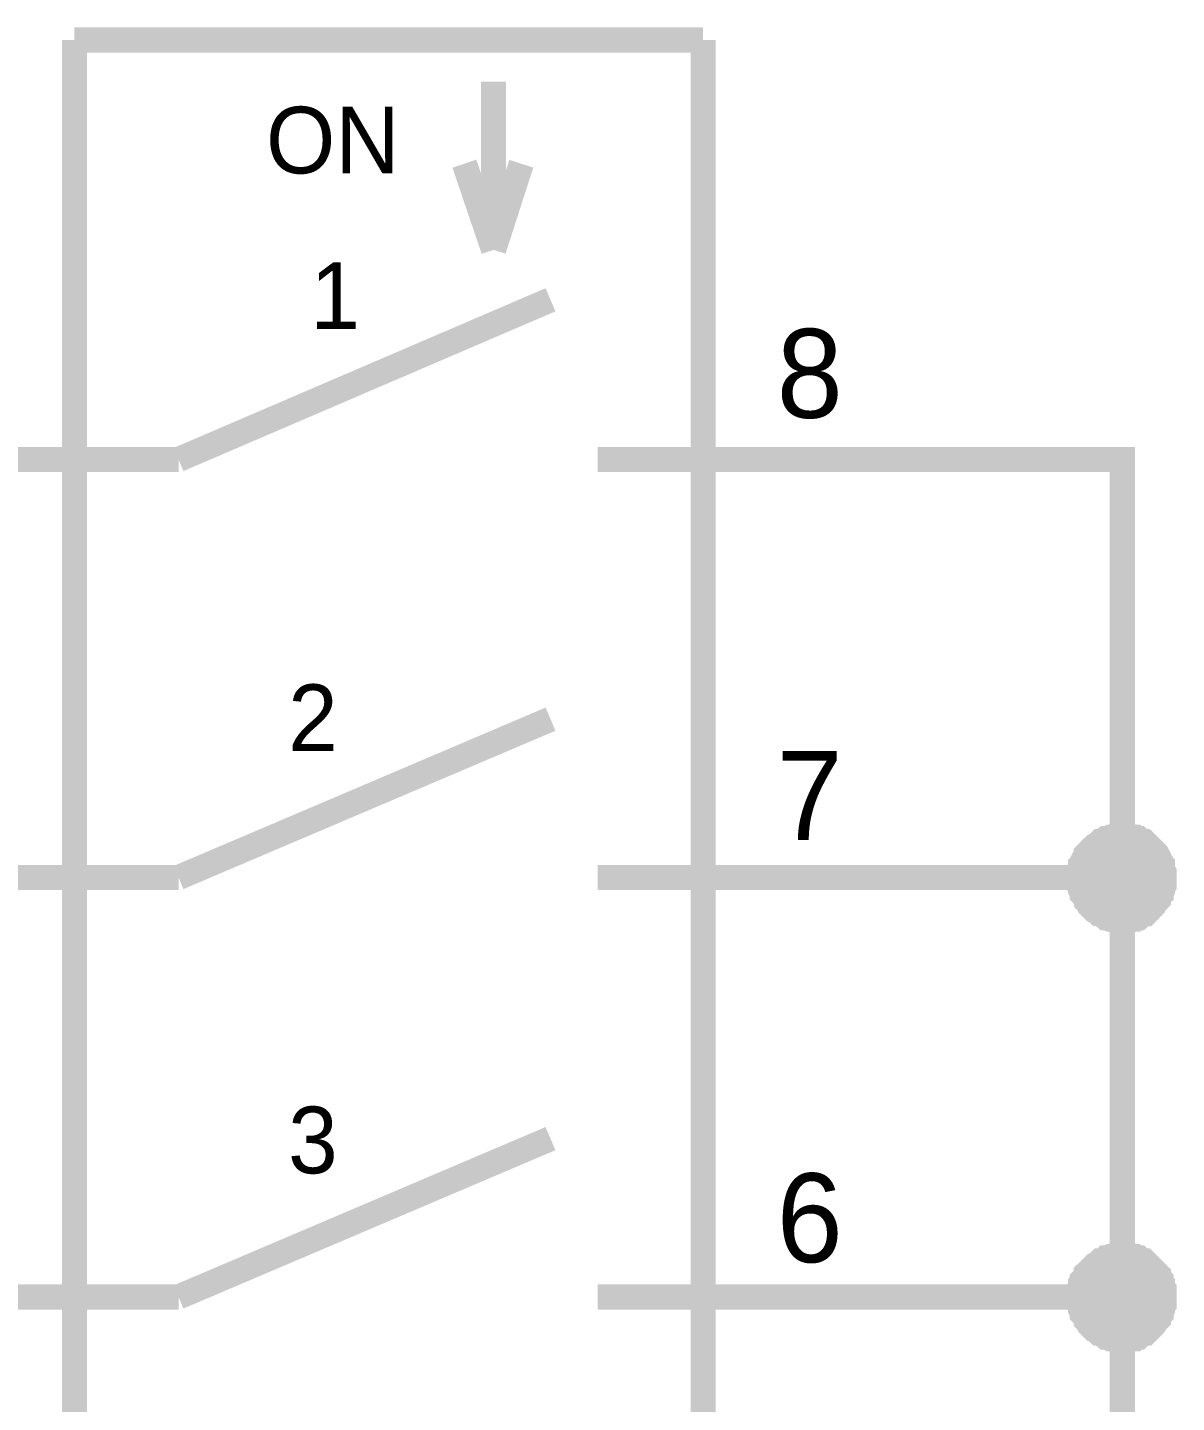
# Model space of a CAD drawing. Header units: millimetres. Extents: x 0 to 420, y 0 to 297.
# Drawn here: x 274.42 to 288.12, y 98.74 to 115.13 of the extents above; entities that cross this region are included whole.
import ezdxf

# ---------------------------------------------------------------- set-up
doc = ezdxf.new("R2010")
doc.units = ezdxf.units.MM
doc.layers.add('Sheet', color=255, linetype='Continuous')

msp = doc.modelspace()

# ---------------------------------------------------------------- linework, layer by layer
at = {"layer": 'Sheet'}
for points, const_width in [([(282.477, 114.985), (274.98, 114.985)], 0.3), ([(274.98, 114.985), (274.98, 92.498)], 0.3), ([(282.477, 92.498), (282.477, 114.985)], 0.3), ([(279.978, 114.488), (279.978, 112.484)], 0.3), ([(279.978, 112.484), (279.63, 113.511)], 0.3), ([(280.309, 113.511), (279.978, 112.484)], 0.3), ([(276.221, 109.984), (280.657, 111.888)], 0.3), ([(274.98, 109.984), (272.48, 109.984)], 0.3), ([(274.98, 109.984), (276.221, 109.984)], 0.3), ([(282.477, 109.984), (281.219, 109.984)], 0.3), ([(282.477, 109.984), (284.976, 109.984)], 0.3), ([(284.976, 109.984), (287.476, 109.984), (287.476, 105), (287.476, 99.999), (287.476, 94.998), (284.976, 94.998)], 0.3), ([(276.221, 105), (280.657, 106.888)], 0.3), ([(286.962, 105), (286.962, 105.016), (286.962, 105.05), (286.962, 105.066), (286.979, 105.099), (286.979, 105.116), (286.979, 105.149), (286.996, 105.165), (286.996, 105.182), (287.012, 105.215), (287.029, 105.232), (287.045, 105.248), (287.045, 105.281), (287.062, 105.298), (287.078, 105.314), (287.095, 105.331), (287.111, 105.348), (287.128, 105.364), (287.145, 105.381), (287.178, 105.397), (287.194, 105.414), (287.211, 105.43), (287.227, 105.43), (287.26, 105.447), (287.277, 105.463), (287.294, 105.463), (287.327, 105.48), (287.343, 105.48), (287.376, 105.48), (287.393, 105.497), (287.426, 105.497), (287.442, 105.497), (287.476, 105.497)], 0.3), ([(286.962, 105), (286.962, 105.016), (286.962, 105.05), (286.962, 105.066), (286.979, 105.099), (286.979, 105.116), (286.979, 105.149), (286.996, 105.165), (286.996, 105.182), (287.012, 105.215), (287.029, 105.232), (287.045, 105.248), (287.045, 105.281), (287.062, 105.298), (287.078, 105.314), (287.095, 105.331), (287.111, 105.348), (287.128, 105.364), (287.145, 105.381), (287.178, 105.397), (287.194, 105.414), (287.211, 105.43), (287.227, 105.43), (287.26, 105.447), (287.277, 105.463), (287.294, 105.463), (287.327, 105.48), (287.343, 105.48), (287.376, 105.48), (287.393, 105.497), (287.426, 105.497), (287.442, 105.497), (287.476, 105.497)], 0.3), ([(286.962, 105), (286.962, 105.016), (286.962, 105.05), (286.962, 105.066), (286.979, 105.099), (286.979, 105.116), (286.979, 105.149), (286.996, 105.165), (286.996, 105.182), (287.012, 105.215), (287.029, 105.232), (287.045, 105.248), (287.045, 105.281), (287.062, 105.298), (287.078, 105.314), (287.095, 105.331), (287.111, 105.348), (287.128, 105.364), (287.145, 105.381), (287.178, 105.397), (287.194, 105.414), (287.211, 105.43), (287.227, 105.43), (287.26, 105.447), (287.277, 105.463), (287.294, 105.463), (287.327, 105.48), (287.343, 105.48), (287.376, 105.48), (287.393, 105.497), (287.426, 105.497), (287.442, 105.497), (287.476, 105.497)], 0.3), ([(286.962, 105), (286.962, 105.016), (286.962, 105.05), (286.962, 105.066), (286.979, 105.099), (286.979, 105.116), (286.979, 105.149), (286.996, 105.165), (286.996, 105.182), (287.012, 105.215), (287.029, 105.232), (287.045, 105.248), (287.045, 105.281), (287.062, 105.298), (287.078, 105.314), (287.095, 105.331), (287.111, 105.348), (287.128, 105.364), (287.145, 105.381), (287.178, 105.397), (287.194, 105.414), (287.211, 105.43), (287.227, 105.43), (287.26, 105.447), (287.277, 105.463), (287.294, 105.463), (287.327, 105.48), (287.343, 105.48), (287.376, 105.48), (287.393, 105.497), (287.426, 105.497), (287.442, 105.497), (287.476, 105.497)], 0.3), ([(287.476, 105.497), (287.476, 105.497)], 0.3), ([(287.476, 105.497), (287.509, 105.497), (287.525, 105.497), (287.558, 105.497), (287.575, 105.48), (287.608, 105.48), (287.625, 105.48), (287.641, 105.463), (287.674, 105.463), (287.691, 105.447), (287.707, 105.43), (287.74, 105.43), (287.757, 105.414), (287.773, 105.397), (287.79, 105.381), (287.807, 105.364), (287.823, 105.348), (287.84, 105.331), (287.856, 105.314), (287.873, 105.298), (287.889, 105.281), (287.906, 105.248), (287.906, 105.232), (287.922, 105.215), (287.939, 105.182), (287.939, 105.165), (287.956, 105.149), (287.956, 105.116), (287.956, 105.099), (287.972, 105.066), (287.972, 105.05), (287.972, 105.016), (287.972, 105)], 0.3), ([(287.476, 105.497), (287.476, 105.497)], 0.3), ([(287.476, 105.497), (287.509, 105.497), (287.525, 105.497), (287.558, 105.497), (287.575, 105.48), (287.608, 105.48), (287.625, 105.48), (287.641, 105.463), (287.674, 105.463), (287.691, 105.447), (287.707, 105.43), (287.74, 105.43), (287.757, 105.414), (287.773, 105.397), (287.79, 105.381), (287.807, 105.364), (287.823, 105.348), (287.84, 105.331), (287.856, 105.314), (287.873, 105.298), (287.889, 105.281), (287.906, 105.248), (287.906, 105.232), (287.922, 105.215), (287.939, 105.182), (287.939, 105.165), (287.956, 105.149), (287.956, 105.116), (287.956, 105.099), (287.972, 105.066), (287.972, 105.05), (287.972, 105.016), (287.972, 105)], 0.3), ([(287.476, 105.497), (287.476, 105.497)], 0.3), ([(287.476, 105.497), (287.509, 105.497), (287.525, 105.497), (287.558, 105.497), (287.575, 105.48), (287.608, 105.48), (287.625, 105.48), (287.641, 105.463), (287.674, 105.463), (287.691, 105.447), (287.707, 105.43), (287.74, 105.43), (287.757, 105.414), (287.773, 105.397), (287.79, 105.381), (287.807, 105.364), (287.823, 105.348), (287.84, 105.331), (287.856, 105.314), (287.873, 105.298), (287.889, 105.281), (287.906, 105.248), (287.906, 105.232), (287.922, 105.215), (287.939, 105.182), (287.939, 105.165), (287.956, 105.149), (287.956, 105.116), (287.956, 105.099), (287.972, 105.066), (287.972, 105.05), (287.972, 105.016), (287.972, 105)], 0.3), ([(287.476, 105.497), (287.476, 105.497)], 0.3), ([(287.476, 105.497), (287.509, 105.497), (287.525, 105.497), (287.558, 105.497), (287.575, 105.48), (287.608, 105.48), (287.625, 105.48), (287.641, 105.463), (287.674, 105.463), (287.691, 105.447), (287.707, 105.43), (287.74, 105.43), (287.757, 105.414), (287.773, 105.397), (287.79, 105.381), (287.807, 105.364), (287.823, 105.348), (287.84, 105.331), (287.856, 105.314), (287.873, 105.298), (287.889, 105.281), (287.906, 105.248), (287.906, 105.232), (287.922, 105.215), (287.939, 105.182), (287.939, 105.165), (287.956, 105.149), (287.956, 105.116), (287.956, 105.099), (287.972, 105.066), (287.972, 105.05), (287.972, 105.016), (287.972, 105)], 0.3), ([(286.962, 105), (286.962, 105.016), (286.962, 105.05), (286.962, 105.066), (286.979, 105.099), (286.979, 105.116), (286.979, 105.149), (286.996, 105.165), (286.996, 105.182), (287.012, 105.215), (287.029, 105.232), (287.045, 105.248), (287.045, 105.281), (287.062, 105.298), (287.078, 105.314), (287.095, 105.331), (287.111, 105.348), (287.128, 105.364), (287.145, 105.381), (287.178, 105.397), (287.194, 105.414), (287.211, 105.43), (287.227, 105.43), (287.26, 105.447), (287.277, 105.463), (287.294, 105.463), (287.327, 105.48), (287.343, 105.48), (287.376, 105.48), (287.393, 105.497), (287.426, 105.497), (287.442, 105.497), (287.476, 105.497)], 0.0991), ([(286.962, 105), (286.962, 105.016), (286.962, 105.05), (286.962, 105.066), (286.979, 105.099), (286.979, 105.116), (286.979, 105.149), (286.996, 105.165), (286.996, 105.182), (287.012, 105.215), (287.029, 105.232), (287.045, 105.248), (287.045, 105.281), (287.062, 105.298), (287.078, 105.314), (287.095, 105.331), (287.111, 105.348), (287.128, 105.364), (287.145, 105.381), (287.178, 105.397), (287.194, 105.414), (287.211, 105.43), (287.227, 105.43), (287.26, 105.447), (287.277, 105.463), (287.294, 105.463), (287.327, 105.48), (287.343, 105.48), (287.376, 105.48), (287.393, 105.497), (287.426, 105.497), (287.442, 105.497), (287.476, 105.497)], 0.0991), ([(286.962, 105), (286.962, 105.016), (286.962, 105.05), (286.962, 105.066), (286.979, 105.099), (286.979, 105.116), (286.979, 105.149), (286.996, 105.165), (286.996, 105.182), (287.012, 105.215), (287.029, 105.232), (287.045, 105.248), (287.045, 105.281), (287.062, 105.298), (287.078, 105.314), (287.095, 105.331), (287.111, 105.348), (287.128, 105.364), (287.145, 105.381), (287.178, 105.397), (287.194, 105.414), (287.211, 105.43), (287.227, 105.43), (287.26, 105.447), (287.277, 105.463), (287.294, 105.463), (287.327, 105.48), (287.343, 105.48), (287.376, 105.48), (287.393, 105.497), (287.426, 105.497), (287.442, 105.497), (287.476, 105.497)], 0.0991), ([(286.962, 105), (286.962, 105.016), (286.962, 105.05), (286.962, 105.066), (286.979, 105.099), (286.979, 105.116), (286.979, 105.149), (286.996, 105.165), (286.996, 105.182), (287.012, 105.215), (287.029, 105.232), (287.045, 105.248), (287.045, 105.281), (287.062, 105.298), (287.078, 105.314), (287.095, 105.331), (287.111, 105.348), (287.128, 105.364), (287.145, 105.381), (287.178, 105.397), (287.194, 105.414), (287.211, 105.43), (287.227, 105.43), (287.26, 105.447), (287.277, 105.463), (287.294, 105.463), (287.327, 105.48), (287.343, 105.48), (287.376, 105.48), (287.393, 105.497), (287.426, 105.497), (287.442, 105.497), (287.476, 105.497)], 0.0991), ([(287.476, 105.497), (287.476, 105.497)], 0.0991), ([(287.476, 105.497), (287.509, 105.497), (287.525, 105.497), (287.558, 105.497), (287.575, 105.48), (287.608, 105.48), (287.625, 105.48), (287.641, 105.463), (287.674, 105.463), (287.691, 105.447), (287.707, 105.43), (287.74, 105.43), (287.757, 105.414), (287.773, 105.397), (287.79, 105.381), (287.807, 105.364), (287.823, 105.348), (287.84, 105.331), (287.856, 105.314), (287.873, 105.298), (287.889, 105.281), (287.906, 105.248), (287.906, 105.232), (287.922, 105.215), (287.939, 105.182), (287.939, 105.165), (287.956, 105.149), (287.956, 105.116), (287.956, 105.099), (287.972, 105.066), (287.972, 105.05), (287.972, 105.016), (287.972, 105)], 0.0991), ([(287.476, 105.497), (287.476, 105.497)], 0.0991), ([(287.476, 105.497), (287.509, 105.497), (287.525, 105.497), (287.558, 105.497), (287.575, 105.48), (287.608, 105.48), (287.625, 105.48), (287.641, 105.463), (287.674, 105.463), (287.691, 105.447), (287.707, 105.43), (287.74, 105.43), (287.757, 105.414), (287.773, 105.397), (287.79, 105.381), (287.807, 105.364), (287.823, 105.348), (287.84, 105.331), (287.856, 105.314), (287.873, 105.298), (287.889, 105.281), (287.906, 105.248), (287.906, 105.232), (287.922, 105.215), (287.939, 105.182), (287.939, 105.165), (287.956, 105.149), (287.956, 105.116), (287.956, 105.099), (287.972, 105.066), (287.972, 105.05), (287.972, 105.016), (287.972, 105)], 0.0991), ([(287.476, 105.497), (287.476, 105.497)], 0.0991), ([(287.476, 105.497), (287.509, 105.497), (287.525, 105.497), (287.558, 105.497), (287.575, 105.48), (287.608, 105.48), (287.625, 105.48), (287.641, 105.463), (287.674, 105.463), (287.691, 105.447), (287.707, 105.43), (287.74, 105.43), (287.757, 105.414), (287.773, 105.397), (287.79, 105.381), (287.807, 105.364), (287.823, 105.348), (287.84, 105.331), (287.856, 105.314), (287.873, 105.298), (287.889, 105.281), (287.906, 105.248), (287.906, 105.232), (287.922, 105.215), (287.939, 105.182), (287.939, 105.165), (287.956, 105.149), (287.956, 105.116), (287.956, 105.099), (287.972, 105.066), (287.972, 105.05), (287.972, 105.016), (287.972, 105)], 0.0991), ([(287.476, 105.497), (287.476, 105.497)], 0.0991), ([(287.476, 105.497), (287.509, 105.497), (287.525, 105.497), (287.558, 105.497), (287.575, 105.48), (287.608, 105.48), (287.625, 105.48), (287.641, 105.463), (287.674, 105.463), (287.691, 105.447), (287.707, 105.43), (287.74, 105.43), (287.757, 105.414), (287.773, 105.397), (287.79, 105.381), (287.807, 105.364), (287.823, 105.348), (287.84, 105.331), (287.856, 105.314), (287.873, 105.298), (287.889, 105.281), (287.906, 105.248), (287.906, 105.232), (287.922, 105.215), (287.939, 105.182), (287.939, 105.165), (287.956, 105.149), (287.956, 105.116), (287.956, 105.099), (287.972, 105.066), (287.972, 105.05), (287.972, 105.016), (287.972, 105)], 0.0991), ([(274.98, 105), (272.48, 105)], 0.3), ([(274.98, 105), (276.221, 105)], 0.3), ([(282.477, 105), (281.219, 105)], 0.3), ([(282.477, 105), (284.976, 105)], 0.3), ([(284.976, 105), (287.476, 105)], 0.3), ([(287.476, 104.487), (287.442, 104.487), (287.426, 104.487), (287.393, 104.487), (287.376, 104.503), (287.343, 104.503), (287.327, 104.503), (287.294, 104.52), (287.277, 104.52), (287.26, 104.536), (287.227, 104.553), (287.211, 104.569), (287.194, 104.569), (287.178, 104.586), (287.145, 104.602), (287.128, 104.619), (287.111, 104.636), (287.095, 104.652), (287.078, 104.669), (287.062, 104.702), (287.045, 104.718), (287.045, 104.735), (287.029, 104.751), (287.012, 104.785), (286.996, 104.801), (286.996, 104.818), (286.979, 104.851), (286.979, 104.867), (286.979, 104.9), (286.962, 104.917), (286.962, 104.95), (286.962, 104.967), (286.962, 105)], 0.3), ([(286.962, 105), (286.962, 105)], 0.3), ([(287.476, 104.487), (287.442, 104.487), (287.426, 104.487), (287.393, 104.487), (287.376, 104.503), (287.343, 104.503), (287.327, 104.503), (287.294, 104.52), (287.277, 104.52), (287.26, 104.536), (287.227, 104.553), (287.211, 104.569), (287.194, 104.569), (287.178, 104.586), (287.145, 104.602), (287.128, 104.619), (287.111, 104.636), (287.095, 104.652), (287.078, 104.669), (287.062, 104.702), (287.045, 104.718), (287.045, 104.735), (287.029, 104.751), (287.012, 104.785), (286.996, 104.801), (286.996, 104.818), (286.979, 104.851), (286.979, 104.867), (286.979, 104.9), (286.962, 104.917), (286.962, 104.95), (286.962, 104.967), (286.962, 105)], 0.3), ([(286.962, 105), (286.962, 105)], 0.3), ([(287.476, 104.487), (287.442, 104.487), (287.426, 104.487), (287.393, 104.487), (287.376, 104.503), (287.343, 104.503), (287.327, 104.503), (287.294, 104.52), (287.277, 104.52), (287.26, 104.536), (287.227, 104.553), (287.211, 104.569), (287.194, 104.569), (287.178, 104.586), (287.145, 104.602), (287.128, 104.619), (287.111, 104.636), (287.095, 104.652), (287.078, 104.669), (287.062, 104.702), (287.045, 104.718), (287.045, 104.735), (287.029, 104.751), (287.012, 104.785), (286.996, 104.801), (286.996, 104.818), (286.979, 104.851), (286.979, 104.867), (286.979, 104.9), (286.962, 104.917), (286.962, 104.95), (286.962, 104.967), (286.962, 105)], 0.3), ([(286.962, 105), (286.962, 105)], 0.3), ([(287.476, 104.487), (287.442, 104.487), (287.426, 104.487), (287.393, 104.487), (287.376, 104.503), (287.343, 104.503), (287.327, 104.503), (287.294, 104.52), (287.277, 104.52), (287.26, 104.536), (287.227, 104.553), (287.211, 104.569), (287.194, 104.569), (287.178, 104.586), (287.145, 104.602), (287.128, 104.619), (287.111, 104.636), (287.095, 104.652), (287.078, 104.669), (287.062, 104.702), (287.045, 104.718), (287.045, 104.735), (287.029, 104.751), (287.012, 104.785), (286.996, 104.801), (286.996, 104.818), (286.979, 104.851), (286.979, 104.867), (286.979, 104.9), (286.962, 104.917), (286.962, 104.95), (286.962, 104.967), (286.962, 105)], 0.3), ([(286.962, 105), (286.962, 105)], 0.3), ([(287.972, 105), (287.972, 104.967), (287.972, 104.95), (287.972, 104.917), (287.956, 104.9), (287.956, 104.867), (287.956, 104.851), (287.939, 104.818), (287.939, 104.801), (287.922, 104.785), (287.906, 104.751), (287.906, 104.735), (287.889, 104.718), (287.873, 104.702), (287.856, 104.669), (287.84, 104.652), (287.823, 104.636), (287.807, 104.619), (287.79, 104.602), (287.773, 104.586), (287.757, 104.569), (287.74, 104.569), (287.707, 104.553), (287.691, 104.536), (287.674, 104.52), (287.641, 104.52), (287.625, 104.503), (287.608, 104.503), (287.575, 104.503), (287.558, 104.487), (287.525, 104.487), (287.509, 104.487), (287.476, 104.487)], 0.3), ([(287.972, 105), (287.972, 104.967), (287.972, 104.95), (287.972, 104.917), (287.956, 104.9), (287.956, 104.867), (287.956, 104.851), (287.939, 104.818), (287.939, 104.801), (287.922, 104.785), (287.906, 104.751), (287.906, 104.735), (287.889, 104.718), (287.873, 104.702), (287.856, 104.669), (287.84, 104.652), (287.823, 104.636), (287.807, 104.619), (287.79, 104.602), (287.773, 104.586), (287.757, 104.569), (287.74, 104.569), (287.707, 104.553), (287.691, 104.536), (287.674, 104.52), (287.641, 104.52), (287.625, 104.503), (287.608, 104.503), (287.575, 104.503), (287.558, 104.487), (287.525, 104.487), (287.509, 104.487), (287.476, 104.487)], 0.3), ([(287.972, 105), (287.972, 104.967), (287.972, 104.95), (287.972, 104.917), (287.956, 104.9), (287.956, 104.867), (287.956, 104.851), (287.939, 104.818), (287.939, 104.801), (287.922, 104.785), (287.906, 104.751), (287.906, 104.735), (287.889, 104.718), (287.873, 104.702), (287.856, 104.669), (287.84, 104.652), (287.823, 104.636), (287.807, 104.619), (287.79, 104.602), (287.773, 104.586), (287.757, 104.569), (287.74, 104.569), (287.707, 104.553), (287.691, 104.536), (287.674, 104.52), (287.641, 104.52), (287.625, 104.503), (287.608, 104.503), (287.575, 104.503), (287.558, 104.487), (287.525, 104.487), (287.509, 104.487), (287.476, 104.487)], 0.3), ([(287.972, 105), (287.972, 104.967), (287.972, 104.95), (287.972, 104.917), (287.956, 104.9), (287.956, 104.867), (287.956, 104.851), (287.939, 104.818), (287.939, 104.801), (287.922, 104.785), (287.906, 104.751), (287.906, 104.735), (287.889, 104.718), (287.873, 104.702), (287.856, 104.669), (287.84, 104.652), (287.823, 104.636), (287.807, 104.619), (287.79, 104.602), (287.773, 104.586), (287.757, 104.569), (287.74, 104.569), (287.707, 104.553), (287.691, 104.536), (287.674, 104.52), (287.641, 104.52), (287.625, 104.503), (287.608, 104.503), (287.575, 104.503), (287.558, 104.487), (287.525, 104.487), (287.509, 104.487), (287.476, 104.487)], 0.3), ([(287.972, 105), (287.972, 105), (287.972, 105), (287.972, 105), (287.972, 105), (287.972, 105), (287.972, 105), (287.972, 105), (287.972, 105), (287.972, 105), (287.972, 105), (287.972, 105), (287.972, 105), (287.972, 105), (287.972, 105), (287.972, 105), (287.972, 105), (287.972, 105), (287.972, 105), (287.972, 105), (287.972, 105), (287.972, 105), (287.972, 105), (287.972, 105), (287.972, 105), (287.972, 105), (287.972, 105), (287.972, 105), (287.972, 105), (287.972, 105), (287.972, 105), (287.972, 105), (287.972, 105)], 0.3), ([(287.972, 105), (287.972, 105)], 0.3), ([(287.972, 105), (287.972, 105), (287.972, 105), (287.972, 105), (287.972, 105), (287.972, 105), (287.972, 105), (287.972, 105), (287.972, 105), (287.972, 105), (287.972, 105), (287.972, 105), (287.972, 105), (287.972, 105), (287.972, 105), (287.972, 105), (287.972, 105), (287.972, 105), (287.972, 105), (287.972, 105), (287.972, 105), (287.972, 105), (287.972, 105), (287.972, 105), (287.972, 105), (287.972, 105), (287.972, 105), (287.972, 105), (287.972, 105), (287.972, 105), (287.972, 105), (287.972, 105), (287.972, 105)], 0.3), ([(287.972, 105), (287.972, 105)], 0.3), ([(287.972, 105), (287.972, 105), (287.972, 105), (287.972, 105), (287.972, 105), (287.972, 105), (287.972, 105), (287.972, 105), (287.972, 105), (287.972, 105), (287.972, 105), (287.972, 105), (287.972, 105), (287.972, 105), (287.972, 105), (287.972, 105), (287.972, 105), (287.972, 105), (287.972, 105), (287.972, 105), (287.972, 105), (287.972, 105), (287.972, 105), (287.972, 105), (287.972, 105), (287.972, 105), (287.972, 105), (287.972, 105), (287.972, 105), (287.972, 105), (287.972, 105), (287.972, 105), (287.972, 105)], 0.3), ([(287.972, 105), (287.972, 105)], 0.3), ([(287.972, 105), (287.972, 105), (287.972, 105), (287.972, 105), (287.972, 105), (287.972, 105), (287.972, 105), (287.972, 105), (287.972, 105), (287.972, 105), (287.972, 105), (287.972, 105), (287.972, 105), (287.972, 105), (287.972, 105), (287.972, 105), (287.972, 105), (287.972, 105), (287.972, 105), (287.972, 105), (287.972, 105), (287.972, 105), (287.972, 105), (287.972, 105), (287.972, 105), (287.972, 105), (287.972, 105), (287.972, 105), (287.972, 105), (287.972, 105), (287.972, 105), (287.972, 105), (287.972, 105)], 0.3), ([(287.972, 105), (287.972, 105)], 0.3), ([(287.476, 104.487), (287.442, 104.487), (287.426, 104.487), (287.393, 104.487), (287.376, 104.503), (287.343, 104.503), (287.327, 104.503), (287.294, 104.52), (287.277, 104.52), (287.26, 104.536), (287.227, 104.553), (287.211, 104.569), (287.194, 104.569), (287.178, 104.586), (287.145, 104.602), (287.128, 104.619), (287.111, 104.636), (287.095, 104.652), (287.078, 104.669), (287.062, 104.702), (287.045, 104.718), (287.045, 104.735), (287.029, 104.751), (287.012, 104.785), (286.996, 104.801), (286.996, 104.818), (286.979, 104.851), (286.979, 104.867), (286.979, 104.9), (286.962, 104.917), (286.962, 104.95), (286.962, 104.967), (286.962, 105)], 0.0991), ([(286.962, 105), (286.962, 105)], 0.0991), ([(287.476, 104.487), (287.442, 104.487), (287.426, 104.487), (287.393, 104.487), (287.376, 104.503), (287.343, 104.503), (287.327, 104.503), (287.294, 104.52), (287.277, 104.52), (287.26, 104.536), (287.227, 104.553), (287.211, 104.569), (287.194, 104.569), (287.178, 104.586), (287.145, 104.602), (287.128, 104.619), (287.111, 104.636), (287.095, 104.652), (287.078, 104.669), (287.062, 104.702), (287.045, 104.718), (287.045, 104.735), (287.029, 104.751), (287.012, 104.785), (286.996, 104.801), (286.996, 104.818), (286.979, 104.851), (286.979, 104.867), (286.979, 104.9), (286.962, 104.917), (286.962, 104.95), (286.962, 104.967), (286.962, 105)], 0.0991), ([(286.962, 105), (286.962, 105)], 0.0991), ([(287.476, 104.487), (287.442, 104.487), (287.426, 104.487), (287.393, 104.487), (287.376, 104.503), (287.343, 104.503), (287.327, 104.503), (287.294, 104.52), (287.277, 104.52), (287.26, 104.536), (287.227, 104.553), (287.211, 104.569), (287.194, 104.569), (287.178, 104.586), (287.145, 104.602), (287.128, 104.619), (287.111, 104.636), (287.095, 104.652), (287.078, 104.669), (287.062, 104.702), (287.045, 104.718), (287.045, 104.735), (287.029, 104.751), (287.012, 104.785), (286.996, 104.801), (286.996, 104.818), (286.979, 104.851), (286.979, 104.867), (286.979, 104.9), (286.962, 104.917), (286.962, 104.95), (286.962, 104.967), (286.962, 105)], 0.0991), ([(286.962, 105), (286.962, 105)], 0.0991), ([(287.476, 104.487), (287.442, 104.487), (287.426, 104.487), (287.393, 104.487), (287.376, 104.503), (287.343, 104.503), (287.327, 104.503), (287.294, 104.52), (287.277, 104.52), (287.26, 104.536), (287.227, 104.553), (287.211, 104.569), (287.194, 104.569), (287.178, 104.586), (287.145, 104.602), (287.128, 104.619), (287.111, 104.636), (287.095, 104.652), (287.078, 104.669), (287.062, 104.702), (287.045, 104.718), (287.045, 104.735), (287.029, 104.751), (287.012, 104.785), (286.996, 104.801), (286.996, 104.818), (286.979, 104.851), (286.979, 104.867), (286.979, 104.9), (286.962, 104.917), (286.962, 104.95), (286.962, 104.967), (286.962, 105)], 0.0991), ([(286.962, 105), (286.962, 105)], 0.0991), ([(287.972, 105), (287.972, 104.967), (287.972, 104.95), (287.972, 104.917), (287.956, 104.9), (287.956, 104.867), (287.956, 104.851), (287.939, 104.818), (287.939, 104.801), (287.922, 104.785), (287.906, 104.751), (287.906, 104.735), (287.889, 104.718), (287.873, 104.702), (287.856, 104.669), (287.84, 104.652), (287.823, 104.636), (287.807, 104.619), (287.79, 104.602), (287.773, 104.586), (287.757, 104.569), (287.74, 104.569), (287.707, 104.553), (287.691, 104.536), (287.674, 104.52), (287.641, 104.52), (287.625, 104.503), (287.608, 104.503), (287.575, 104.503), (287.558, 104.487), (287.525, 104.487), (287.509, 104.487), (287.476, 104.487)], 0.0991), ([(287.972, 105), (287.972, 104.967), (287.972, 104.95), (287.972, 104.917), (287.956, 104.9), (287.956, 104.867), (287.956, 104.851), (287.939, 104.818), (287.939, 104.801), (287.922, 104.785), (287.906, 104.751), (287.906, 104.735), (287.889, 104.718), (287.873, 104.702), (287.856, 104.669), (287.84, 104.652), (287.823, 104.636), (287.807, 104.619), (287.79, 104.602), (287.773, 104.586), (287.757, 104.569), (287.74, 104.569), (287.707, 104.553), (287.691, 104.536), (287.674, 104.52), (287.641, 104.52), (287.625, 104.503), (287.608, 104.503), (287.575, 104.503), (287.558, 104.487), (287.525, 104.487), (287.509, 104.487), (287.476, 104.487)], 0.0991), ([(287.972, 105), (287.972, 104.967), (287.972, 104.95), (287.972, 104.917), (287.956, 104.9), (287.956, 104.867), (287.956, 104.851), (287.939, 104.818), (287.939, 104.801), (287.922, 104.785), (287.906, 104.751), (287.906, 104.735), (287.889, 104.718), (287.873, 104.702), (287.856, 104.669), (287.84, 104.652), (287.823, 104.636), (287.807, 104.619), (287.79, 104.602), (287.773, 104.586), (287.757, 104.569), (287.74, 104.569), (287.707, 104.553), (287.691, 104.536), (287.674, 104.52), (287.641, 104.52), (287.625, 104.503), (287.608, 104.503), (287.575, 104.503), (287.558, 104.487), (287.525, 104.487), (287.509, 104.487), (287.476, 104.487)], 0.0991), ([(287.972, 105), (287.972, 104.967), (287.972, 104.95), (287.972, 104.917), (287.956, 104.9), (287.956, 104.867), (287.956, 104.851), (287.939, 104.818), (287.939, 104.801), (287.922, 104.785), (287.906, 104.751), (287.906, 104.735), (287.889, 104.718), (287.873, 104.702), (287.856, 104.669), (287.84, 104.652), (287.823, 104.636), (287.807, 104.619), (287.79, 104.602), (287.773, 104.586), (287.757, 104.569), (287.74, 104.569), (287.707, 104.553), (287.691, 104.536), (287.674, 104.52), (287.641, 104.52), (287.625, 104.503), (287.608, 104.503), (287.575, 104.503), (287.558, 104.487), (287.525, 104.487), (287.509, 104.487), (287.476, 104.487)], 0.0991), ([(287.972, 105), (287.972, 105), (287.972, 105), (287.972, 105), (287.972, 105), (287.972, 105), (287.972, 105), (287.972, 105), (287.972, 105), (287.972, 105), (287.972, 105), (287.972, 105), (287.972, 105), (287.972, 105), (287.972, 105), (287.972, 105), (287.972, 105), (287.972, 105), (287.972, 105), (287.972, 105), (287.972, 105), (287.972, 105), (287.972, 105), (287.972, 105), (287.972, 105), (287.972, 105), (287.972, 105), (287.972, 105), (287.972, 105), (287.972, 105), (287.972, 105), (287.972, 105), (287.972, 105)], 0.0991), ([(287.972, 105), (287.972, 105)], 0.0991), ([(287.972, 105), (287.972, 105), (287.972, 105), (287.972, 105), (287.972, 105), (287.972, 105), (287.972, 105), (287.972, 105), (287.972, 105), (287.972, 105), (287.972, 105), (287.972, 105), (287.972, 105), (287.972, 105), (287.972, 105), (287.972, 105), (287.972, 105), (287.972, 105), (287.972, 105), (287.972, 105), (287.972, 105), (287.972, 105), (287.972, 105), (287.972, 105), (287.972, 105), (287.972, 105), (287.972, 105), (287.972, 105), (287.972, 105), (287.972, 105), (287.972, 105), (287.972, 105), (287.972, 105)], 0.0991), ([(287.972, 105), (287.972, 105)], 0.0991), ([(287.972, 105), (287.972, 105), (287.972, 105), (287.972, 105), (287.972, 105), (287.972, 105), (287.972, 105), (287.972, 105), (287.972, 105), (287.972, 105), (287.972, 105), (287.972, 105), (287.972, 105), (287.972, 105), (287.972, 105), (287.972, 105), (287.972, 105), (287.972, 105), (287.972, 105), (287.972, 105), (287.972, 105), (287.972, 105), (287.972, 105), (287.972, 105), (287.972, 105), (287.972, 105), (287.972, 105), (287.972, 105), (287.972, 105), (287.972, 105), (287.972, 105), (287.972, 105), (287.972, 105)], 0.0991), ([(287.972, 105), (287.972, 105)], 0.0991), ([(287.972, 105), (287.972, 105), (287.972, 105), (287.972, 105), (287.972, 105), (287.972, 105), (287.972, 105), (287.972, 105), (287.972, 105), (287.972, 105), (287.972, 105), (287.972, 105), (287.972, 105), (287.972, 105), (287.972, 105), (287.972, 105), (287.972, 105), (287.972, 105), (287.972, 105), (287.972, 105), (287.972, 105), (287.972, 105), (287.972, 105), (287.972, 105), (287.972, 105), (287.972, 105), (287.972, 105), (287.972, 105), (287.972, 105), (287.972, 105), (287.972, 105), (287.972, 105), (287.972, 105)], 0.0991), ([(287.972, 105), (287.972, 105)], 0.0991), ([(276.221, 99.999), (280.657, 101.887)], 0.3), ([(286.962, 99.999), (286.962, 100.032), (286.962, 100.049), (286.962, 100.082), (286.979, 100.098), (286.979, 100.132), (286.979, 100.148), (286.996, 100.165), (286.996, 100.198), (287.012, 100.214), (287.029, 100.231), (287.045, 100.264), (287.045, 100.281), (287.062, 100.297), (287.078, 100.314), (287.095, 100.33), (287.111, 100.347), (287.128, 100.363), (287.145, 100.38), (287.178, 100.396), (287.194, 100.413), (287.211, 100.43), (287.227, 100.43), (287.26, 100.446), (287.277, 100.463), (287.294, 100.463), (287.327, 100.479), (287.343, 100.479), (287.376, 100.479), (287.393, 100.496), (287.426, 100.496), (287.442, 100.496), (287.476, 100.496)], 0.3), ([(286.962, 99.999), (286.962, 100.032), (286.962, 100.049), (286.962, 100.082), (286.979, 100.098), (286.979, 100.132), (286.979, 100.148), (286.996, 100.165), (286.996, 100.198), (287.012, 100.214), (287.029, 100.231), (287.045, 100.264), (287.045, 100.281), (287.062, 100.297), (287.078, 100.314), (287.095, 100.33), (287.111, 100.347), (287.128, 100.363), (287.145, 100.38), (287.178, 100.396), (287.194, 100.413), (287.211, 100.43), (287.227, 100.43), (287.26, 100.446), (287.277, 100.463), (287.294, 100.463), (287.327, 100.479), (287.343, 100.479), (287.376, 100.479), (287.393, 100.496), (287.426, 100.496), (287.442, 100.496), (287.476, 100.496)], 0.3), ([(286.962, 99.999), (286.962, 100.032), (286.962, 100.049), (286.962, 100.082), (286.979, 100.098), (286.979, 100.132), (286.979, 100.148), (286.996, 100.165), (286.996, 100.198), (287.012, 100.214), (287.029, 100.231), (287.045, 100.264), (287.045, 100.281), (287.062, 100.297), (287.078, 100.314), (287.095, 100.33), (287.111, 100.347), (287.128, 100.363), (287.145, 100.38), (287.178, 100.396), (287.194, 100.413), (287.211, 100.43), (287.227, 100.43), (287.26, 100.446), (287.277, 100.463), (287.294, 100.463), (287.327, 100.479), (287.343, 100.479), (287.376, 100.479), (287.393, 100.496), (287.426, 100.496), (287.442, 100.496), (287.476, 100.496)], 0.3), ([(286.962, 99.999), (286.962, 100.032), (286.962, 100.049), (286.962, 100.082), (286.979, 100.098), (286.979, 100.132), (286.979, 100.148), (286.996, 100.165), (286.996, 100.198), (287.012, 100.214), (287.029, 100.231), (287.045, 100.264), (287.045, 100.281), (287.062, 100.297), (287.078, 100.314), (287.095, 100.33), (287.111, 100.347), (287.128, 100.363), (287.145, 100.38), (287.178, 100.396), (287.194, 100.413), (287.211, 100.43), (287.227, 100.43), (287.26, 100.446), (287.277, 100.463), (287.294, 100.463), (287.327, 100.479), (287.343, 100.479), (287.376, 100.479), (287.393, 100.496), (287.426, 100.496), (287.442, 100.496), (287.476, 100.496)], 0.3), ([(286.962, 99.999), (286.962, 100.032), (286.962, 100.049), (286.962, 100.082), (286.979, 100.098), (286.979, 100.132), (286.979, 100.148), (286.996, 100.165), (286.996, 100.198), (287.012, 100.214), (287.029, 100.231), (287.045, 100.264), (287.045, 100.281), (287.062, 100.297), (287.078, 100.314), (287.095, 100.33), (287.111, 100.347), (287.128, 100.363), (287.145, 100.38), (287.178, 100.396), (287.194, 100.413), (287.211, 100.43), (287.227, 100.43), (287.26, 100.446), (287.277, 100.463), (287.294, 100.463), (287.327, 100.479), (287.343, 100.479), (287.376, 100.479), (287.393, 100.496), (287.426, 100.496), (287.442, 100.496), (287.476, 100.496)], 0.0991), ([(286.962, 99.999), (286.962, 100.032), (286.962, 100.049), (286.962, 100.082), (286.979, 100.098), (286.979, 100.132), (286.979, 100.148), (286.996, 100.165), (286.996, 100.198), (287.012, 100.214), (287.029, 100.231), (287.045, 100.264), (287.045, 100.281), (287.062, 100.297), (287.078, 100.314), (287.095, 100.33), (287.111, 100.347), (287.128, 100.363), (287.145, 100.38), (287.178, 100.396), (287.194, 100.413), (287.211, 100.43), (287.227, 100.43), (287.26, 100.446), (287.277, 100.463), (287.294, 100.463), (287.327, 100.479), (287.343, 100.479), (287.376, 100.479), (287.393, 100.496), (287.426, 100.496), (287.442, 100.496), (287.476, 100.496)], 0.0991), ([(286.962, 99.999), (286.962, 100.032), (286.962, 100.049), (286.962, 100.082), (286.979, 100.098), (286.979, 100.132), (286.979, 100.148), (286.996, 100.165), (286.996, 100.198), (287.012, 100.214), (287.029, 100.231), (287.045, 100.264), (287.045, 100.281), (287.062, 100.297), (287.078, 100.314), (287.095, 100.33), (287.111, 100.347), (287.128, 100.363), (287.145, 100.38), (287.178, 100.396), (287.194, 100.413), (287.211, 100.43), (287.227, 100.43), (287.26, 100.446), (287.277, 100.463), (287.294, 100.463), (287.327, 100.479), (287.343, 100.479), (287.376, 100.479), (287.393, 100.496), (287.426, 100.496), (287.442, 100.496), (287.476, 100.496)], 0.0991), ([(286.962, 99.999), (286.962, 100.032), (286.962, 100.049), (286.962, 100.082), (286.979, 100.098), (286.979, 100.132), (286.979, 100.148), (286.996, 100.165), (286.996, 100.198), (287.012, 100.214), (287.029, 100.231), (287.045, 100.264), (287.045, 100.281), (287.062, 100.297), (287.078, 100.314), (287.095, 100.33), (287.111, 100.347), (287.128, 100.363), (287.145, 100.38), (287.178, 100.396), (287.194, 100.413), (287.211, 100.43), (287.227, 100.43), (287.26, 100.446), (287.277, 100.463), (287.294, 100.463), (287.327, 100.479), (287.343, 100.479), (287.376, 100.479), (287.393, 100.496), (287.426, 100.496), (287.442, 100.496), (287.476, 100.496)], 0.0991), ([(287.476, 100.496), (287.476, 100.496)], 0.3), ([(287.476, 100.496), (287.509, 100.496), (287.525, 100.496), (287.558, 100.496), (287.575, 100.479), (287.608, 100.479), (287.625, 100.479), (287.641, 100.463), (287.674, 100.463), (287.691, 100.446), (287.707, 100.43), (287.74, 100.43), (287.757, 100.413), (287.773, 100.396), (287.79, 100.38), (287.807, 100.363), (287.823, 100.347), (287.84, 100.33), (287.856, 100.314), (287.873, 100.297), (287.889, 100.281), (287.906, 100.264), (287.906, 100.231), (287.922, 100.214), (287.939, 100.198), (287.939, 100.165), (287.956, 100.148), (287.956, 100.132), (287.956, 100.098), (287.972, 100.082), (287.972, 100.049), (287.972, 100.032), (287.972, 99.999)], 0.3), ([(287.476, 100.496), (287.476, 100.496)], 0.3), ([(287.476, 100.496), (287.509, 100.496), (287.525, 100.496), (287.558, 100.496), (287.575, 100.479), (287.608, 100.479), (287.625, 100.479), (287.641, 100.463), (287.674, 100.463), (287.691, 100.446), (287.707, 100.43), (287.74, 100.43), (287.757, 100.413), (287.773, 100.396), (287.79, 100.38), (287.807, 100.363), (287.823, 100.347), (287.84, 100.33), (287.856, 100.314), (287.873, 100.297), (287.889, 100.281), (287.906, 100.264), (287.906, 100.231), (287.922, 100.214), (287.939, 100.198), (287.939, 100.165), (287.956, 100.148), (287.956, 100.132), (287.956, 100.098), (287.972, 100.082), (287.972, 100.049), (287.972, 100.032), (287.972, 99.999)], 0.3), ([(287.476, 100.496), (287.476, 100.496)], 0.3), ([(287.476, 100.496), (287.509, 100.496), (287.525, 100.496), (287.558, 100.496), (287.575, 100.479), (287.608, 100.479), (287.625, 100.479), (287.641, 100.463), (287.674, 100.463), (287.691, 100.446), (287.707, 100.43), (287.74, 100.43), (287.757, 100.413), (287.773, 100.396), (287.79, 100.38), (287.807, 100.363), (287.823, 100.347), (287.84, 100.33), (287.856, 100.314), (287.873, 100.297), (287.889, 100.281), (287.906, 100.264), (287.906, 100.231), (287.922, 100.214), (287.939, 100.198), (287.939, 100.165), (287.956, 100.148), (287.956, 100.132), (287.956, 100.098), (287.972, 100.082), (287.972, 100.049), (287.972, 100.032), (287.972, 99.999)], 0.3), ([(287.476, 100.496), (287.476, 100.496)], 0.3), ([(287.476, 100.496), (287.509, 100.496), (287.525, 100.496), (287.558, 100.496), (287.575, 100.479), (287.608, 100.479), (287.625, 100.479), (287.641, 100.463), (287.674, 100.463), (287.691, 100.446), (287.707, 100.43), (287.74, 100.43), (287.757, 100.413), (287.773, 100.396), (287.79, 100.38), (287.807, 100.363), (287.823, 100.347), (287.84, 100.33), (287.856, 100.314), (287.873, 100.297), (287.889, 100.281), (287.906, 100.264), (287.906, 100.231), (287.922, 100.214), (287.939, 100.198), (287.939, 100.165), (287.956, 100.148), (287.956, 100.132), (287.956, 100.098), (287.972, 100.082), (287.972, 100.049), (287.972, 100.032), (287.972, 99.999)], 0.3), ([(287.476, 100.496), (287.476, 100.496)], 0.0991), ([(287.476, 100.496), (287.509, 100.496), (287.525, 100.496), (287.558, 100.496), (287.575, 100.479), (287.608, 100.479), (287.625, 100.479), (287.641, 100.463), (287.674, 100.463), (287.691, 100.446), (287.707, 100.43), (287.74, 100.43), (287.757, 100.413), (287.773, 100.396), (287.79, 100.38), (287.807, 100.363), (287.823, 100.347), (287.84, 100.33), (287.856, 100.314), (287.873, 100.297), (287.889, 100.281), (287.906, 100.264), (287.906, 100.231), (287.922, 100.214), (287.939, 100.198), (287.939, 100.165), (287.956, 100.148), (287.956, 100.132), (287.956, 100.098), (287.972, 100.082), (287.972, 100.049), (287.972, 100.032), (287.972, 99.999)], 0.0991), ([(287.476, 100.496), (287.476, 100.496)], 0.0991), ([(287.476, 100.496), (287.509, 100.496), (287.525, 100.496), (287.558, 100.496), (287.575, 100.479), (287.608, 100.479), (287.625, 100.479), (287.641, 100.463), (287.674, 100.463), (287.691, 100.446), (287.707, 100.43), (287.74, 100.43), (287.757, 100.413), (287.773, 100.396), (287.79, 100.38), (287.807, 100.363), (287.823, 100.347), (287.84, 100.33), (287.856, 100.314), (287.873, 100.297), (287.889, 100.281), (287.906, 100.264), (287.906, 100.231), (287.922, 100.214), (287.939, 100.198), (287.939, 100.165), (287.956, 100.148), (287.956, 100.132), (287.956, 100.098), (287.972, 100.082), (287.972, 100.049), (287.972, 100.032), (287.972, 99.999)], 0.0991), ([(287.476, 100.496), (287.476, 100.496)], 0.0991), ([(287.476, 100.496), (287.509, 100.496), (287.525, 100.496), (287.558, 100.496), (287.575, 100.479), (287.608, 100.479), (287.625, 100.479), (287.641, 100.463), (287.674, 100.463), (287.691, 100.446), (287.707, 100.43), (287.74, 100.43), (287.757, 100.413), (287.773, 100.396), (287.79, 100.38), (287.807, 100.363), (287.823, 100.347), (287.84, 100.33), (287.856, 100.314), (287.873, 100.297), (287.889, 100.281), (287.906, 100.264), (287.906, 100.231), (287.922, 100.214), (287.939, 100.198), (287.939, 100.165), (287.956, 100.148), (287.956, 100.132), (287.956, 100.098), (287.972, 100.082), (287.972, 100.049), (287.972, 100.032), (287.972, 99.999)], 0.0991), ([(287.476, 100.496), (287.476, 100.496)], 0.0991), ([(287.476, 100.496), (287.509, 100.496), (287.525, 100.496), (287.558, 100.496), (287.575, 100.479), (287.608, 100.479), (287.625, 100.479), (287.641, 100.463), (287.674, 100.463), (287.691, 100.446), (287.707, 100.43), (287.74, 100.43), (287.757, 100.413), (287.773, 100.396), (287.79, 100.38), (287.807, 100.363), (287.823, 100.347), (287.84, 100.33), (287.856, 100.314), (287.873, 100.297), (287.889, 100.281), (287.906, 100.264), (287.906, 100.231), (287.922, 100.214), (287.939, 100.198), (287.939, 100.165), (287.956, 100.148), (287.956, 100.132), (287.956, 100.098), (287.972, 100.082), (287.972, 100.049), (287.972, 100.032), (287.972, 99.999)], 0.0991), ([(274.98, 99.999), (272.48, 99.999)], 0.3), ([(274.98, 99.999), (276.221, 99.999)], 0.3), ([(282.477, 99.999), (281.219, 99.999)], 0.3), ([(282.477, 99.999), (284.976, 99.999)], 0.3), ([(284.976, 99.999), (287.476, 99.999)], 0.3), ([(287.476, 99.486), (287.442, 99.486), (287.426, 99.486), (287.393, 99.486), (287.376, 99.502), (287.343, 99.502), (287.327, 99.502), (287.294, 99.519), (287.277, 99.519), (287.26, 99.535), (287.227, 99.552), (287.211, 99.569), (287.194, 99.569), (287.178, 99.585), (287.145, 99.602), (287.128, 99.618), (287.111, 99.635), (287.095, 99.651), (287.078, 99.668), (287.062, 99.701), (287.045, 99.718), (287.045, 99.734), (287.029, 99.751), (287.012, 99.784), (286.996, 99.8), (286.996, 99.817), (286.979, 99.85), (286.979, 99.867), (286.979, 99.9), (286.962, 99.916), (286.962, 99.949), (286.962, 99.966), (286.962, 99.999)], 0.3), ([(286.962, 99.999), (286.962, 99.999)], 0.3), ([(287.476, 99.486), (287.442, 99.486), (287.426, 99.486), (287.393, 99.486), (287.376, 99.502), (287.343, 99.502), (287.327, 99.502), (287.294, 99.519), (287.277, 99.519), (287.26, 99.535), (287.227, 99.552), (287.211, 99.569), (287.194, 99.569), (287.178, 99.585), (287.145, 99.602), (287.128, 99.618), (287.111, 99.635), (287.095, 99.651), (287.078, 99.668), (287.062, 99.701), (287.045, 99.718), (287.045, 99.734), (287.029, 99.751), (287.012, 99.784), (286.996, 99.8), (286.996, 99.817), (286.979, 99.85), (286.979, 99.867), (286.979, 99.9), (286.962, 99.916), (286.962, 99.949), (286.962, 99.966), (286.962, 99.999)], 0.3), ([(286.962, 99.999), (286.962, 99.999)], 0.3), ([(287.476, 99.486), (287.442, 99.486), (287.426, 99.486), (287.393, 99.486), (287.376, 99.502), (287.343, 99.502), (287.327, 99.502), (287.294, 99.519), (287.277, 99.519), (287.26, 99.535), (287.227, 99.552), (287.211, 99.569), (287.194, 99.569), (287.178, 99.585), (287.145, 99.602), (287.128, 99.618), (287.111, 99.635), (287.095, 99.651), (287.078, 99.668), (287.062, 99.701), (287.045, 99.718), (287.045, 99.734), (287.029, 99.751), (287.012, 99.784), (286.996, 99.8), (286.996, 99.817), (286.979, 99.85), (286.979, 99.867), (286.979, 99.9), (286.962, 99.916), (286.962, 99.949), (286.962, 99.966), (286.962, 99.999)], 0.3), ([(286.962, 99.999), (286.962, 99.999)], 0.3), ([(287.476, 99.486), (287.442, 99.486), (287.426, 99.486), (287.393, 99.486), (287.376, 99.502), (287.343, 99.502), (287.327, 99.502), (287.294, 99.519), (287.277, 99.519), (287.26, 99.535), (287.227, 99.552), (287.211, 99.569), (287.194, 99.569), (287.178, 99.585), (287.145, 99.602), (287.128, 99.618), (287.111, 99.635), (287.095, 99.651), (287.078, 99.668), (287.062, 99.701), (287.045, 99.718), (287.045, 99.734), (287.029, 99.751), (287.012, 99.784), (286.996, 99.8), (286.996, 99.817), (286.979, 99.85), (286.979, 99.867), (286.979, 99.9), (286.962, 99.916), (286.962, 99.949), (286.962, 99.966), (286.962, 99.999)], 0.3), ([(286.962, 99.999), (286.962, 99.999)], 0.3), ([(287.476, 99.486), (287.442, 99.486), (287.426, 99.486), (287.393, 99.486), (287.376, 99.502), (287.343, 99.502), (287.327, 99.502), (287.294, 99.519), (287.277, 99.519), (287.26, 99.535), (287.227, 99.552), (287.211, 99.569), (287.194, 99.569), (287.178, 99.585), (287.145, 99.602), (287.128, 99.618), (287.111, 99.635), (287.095, 99.651), (287.078, 99.668), (287.062, 99.701), (287.045, 99.718), (287.045, 99.734), (287.029, 99.751), (287.012, 99.784), (286.996, 99.8), (286.996, 99.817), (286.979, 99.85), (286.979, 99.867), (286.979, 99.9), (286.962, 99.916), (286.962, 99.949), (286.962, 99.966), (286.962, 99.999)], 0.0991), ([(286.962, 99.999), (286.962, 99.999)], 0.0991), ([(287.476, 99.486), (287.442, 99.486), (287.426, 99.486), (287.393, 99.486), (287.376, 99.502), (287.343, 99.502), (287.327, 99.502), (287.294, 99.519), (287.277, 99.519), (287.26, 99.535), (287.227, 99.552), (287.211, 99.569), (287.194, 99.569), (287.178, 99.585), (287.145, 99.602), (287.128, 99.618), (287.111, 99.635), (287.095, 99.651), (287.078, 99.668), (287.062, 99.701), (287.045, 99.718), (287.045, 99.734), (287.029, 99.751), (287.012, 99.784), (286.996, 99.8), (286.996, 99.817), (286.979, 99.85), (286.979, 99.867), (286.979, 99.9), (286.962, 99.916), (286.962, 99.949), (286.962, 99.966), (286.962, 99.999)], 0.0991), ([(286.962, 99.999), (286.962, 99.999)], 0.0991), ([(287.476, 99.486), (287.442, 99.486), (287.426, 99.486), (287.393, 99.486), (287.376, 99.502), (287.343, 99.502), (287.327, 99.502), (287.294, 99.519), (287.277, 99.519), (287.26, 99.535), (287.227, 99.552), (287.211, 99.569), (287.194, 99.569), (287.178, 99.585), (287.145, 99.602), (287.128, 99.618), (287.111, 99.635), (287.095, 99.651), (287.078, 99.668), (287.062, 99.701), (287.045, 99.718), (287.045, 99.734), (287.029, 99.751), (287.012, 99.784), (286.996, 99.8), (286.996, 99.817), (286.979, 99.85), (286.979, 99.867), (286.979, 99.9), (286.962, 99.916), (286.962, 99.949), (286.962, 99.966), (286.962, 99.999)], 0.0991), ([(286.962, 99.999), (286.962, 99.999)], 0.0991), ([(287.476, 99.486), (287.442, 99.486), (287.426, 99.486), (287.393, 99.486), (287.376, 99.502), (287.343, 99.502), (287.327, 99.502), (287.294, 99.519), (287.277, 99.519), (287.26, 99.535), (287.227, 99.552), (287.211, 99.569), (287.194, 99.569), (287.178, 99.585), (287.145, 99.602), (287.128, 99.618), (287.111, 99.635), (287.095, 99.651), (287.078, 99.668), (287.062, 99.701), (287.045, 99.718), (287.045, 99.734), (287.029, 99.751), (287.012, 99.784), (286.996, 99.8), (286.996, 99.817), (286.979, 99.85), (286.979, 99.867), (286.979, 99.9), (286.962, 99.916), (286.962, 99.949), (286.962, 99.966), (286.962, 99.999)], 0.0991), ([(286.962, 99.999), (286.962, 99.999)], 0.0991), ([(287.972, 99.999), (287.972, 99.966), (287.972, 99.949), (287.972, 99.916), (287.956, 99.9), (287.956, 99.867), (287.956, 99.85), (287.939, 99.817), (287.939, 99.8), (287.922, 99.784), (287.906, 99.751), (287.906, 99.734), (287.889, 99.718), (287.873, 99.701), (287.856, 99.668), (287.84, 99.651), (287.823, 99.635), (287.807, 99.618), (287.79, 99.602), (287.773, 99.585), (287.757, 99.569), (287.74, 99.569), (287.707, 99.552), (287.691, 99.535), (287.674, 99.519), (287.641, 99.519), (287.625, 99.502), (287.608, 99.502), (287.575, 99.502), (287.558, 99.486), (287.525, 99.486), (287.509, 99.486), (287.476, 99.486)], 0.3), ([(287.972, 99.999), (287.972, 99.966), (287.972, 99.949), (287.972, 99.916), (287.956, 99.9), (287.956, 99.867), (287.956, 99.85), (287.939, 99.817), (287.939, 99.8), (287.922, 99.784), (287.906, 99.751), (287.906, 99.734), (287.889, 99.718), (287.873, 99.701), (287.856, 99.668), (287.84, 99.651), (287.823, 99.635), (287.807, 99.618), (287.79, 99.602), (287.773, 99.585), (287.757, 99.569), (287.74, 99.569), (287.707, 99.552), (287.691, 99.535), (287.674, 99.519), (287.641, 99.519), (287.625, 99.502), (287.608, 99.502), (287.575, 99.502), (287.558, 99.486), (287.525, 99.486), (287.509, 99.486), (287.476, 99.486)], 0.3), ([(287.972, 99.999), (287.972, 99.966), (287.972, 99.949), (287.972, 99.916), (287.956, 99.9), (287.956, 99.867), (287.956, 99.85), (287.939, 99.817), (287.939, 99.8), (287.922, 99.784), (287.906, 99.751), (287.906, 99.734), (287.889, 99.718), (287.873, 99.701), (287.856, 99.668), (287.84, 99.651), (287.823, 99.635), (287.807, 99.618), (287.79, 99.602), (287.773, 99.585), (287.757, 99.569), (287.74, 99.569), (287.707, 99.552), (287.691, 99.535), (287.674, 99.519), (287.641, 99.519), (287.625, 99.502), (287.608, 99.502), (287.575, 99.502), (287.558, 99.486), (287.525, 99.486), (287.509, 99.486), (287.476, 99.486)], 0.3), ([(287.972, 99.999), (287.972, 99.966), (287.972, 99.949), (287.972, 99.916), (287.956, 99.9), (287.956, 99.867), (287.956, 99.85), (287.939, 99.817), (287.939, 99.8), (287.922, 99.784), (287.906, 99.751), (287.906, 99.734), (287.889, 99.718), (287.873, 99.701), (287.856, 99.668), (287.84, 99.651), (287.823, 99.635), (287.807, 99.618), (287.79, 99.602), (287.773, 99.585), (287.757, 99.569), (287.74, 99.569), (287.707, 99.552), (287.691, 99.535), (287.674, 99.519), (287.641, 99.519), (287.625, 99.502), (287.608, 99.502), (287.575, 99.502), (287.558, 99.486), (287.525, 99.486), (287.509, 99.486), (287.476, 99.486)], 0.3), ([(287.972, 99.999), (287.972, 99.966), (287.972, 99.949), (287.972, 99.916), (287.956, 99.9), (287.956, 99.867), (287.956, 99.85), (287.939, 99.817), (287.939, 99.8), (287.922, 99.784), (287.906, 99.751), (287.906, 99.734), (287.889, 99.718), (287.873, 99.701), (287.856, 99.668), (287.84, 99.651), (287.823, 99.635), (287.807, 99.618), (287.79, 99.602), (287.773, 99.585), (287.757, 99.569), (287.74, 99.569), (287.707, 99.552), (287.691, 99.535), (287.674, 99.519), (287.641, 99.519), (287.625, 99.502), (287.608, 99.502), (287.575, 99.502), (287.558, 99.486), (287.525, 99.486), (287.509, 99.486), (287.476, 99.486)], 0.0991), ([(287.972, 99.999), (287.972, 99.966), (287.972, 99.949), (287.972, 99.916), (287.956, 99.9), (287.956, 99.867), (287.956, 99.85), (287.939, 99.817), (287.939, 99.8), (287.922, 99.784), (287.906, 99.751), (287.906, 99.734), (287.889, 99.718), (287.873, 99.701), (287.856, 99.668), (287.84, 99.651), (287.823, 99.635), (287.807, 99.618), (287.79, 99.602), (287.773, 99.585), (287.757, 99.569), (287.74, 99.569), (287.707, 99.552), (287.691, 99.535), (287.674, 99.519), (287.641, 99.519), (287.625, 99.502), (287.608, 99.502), (287.575, 99.502), (287.558, 99.486), (287.525, 99.486), (287.509, 99.486), (287.476, 99.486)], 0.0991), ([(287.972, 99.999), (287.972, 99.966), (287.972, 99.949), (287.972, 99.916), (287.956, 99.9), (287.956, 99.867), (287.956, 99.85), (287.939, 99.817), (287.939, 99.8), (287.922, 99.784), (287.906, 99.751), (287.906, 99.734), (287.889, 99.718), (287.873, 99.701), (287.856, 99.668), (287.84, 99.651), (287.823, 99.635), (287.807, 99.618), (287.79, 99.602), (287.773, 99.585), (287.757, 99.569), (287.74, 99.569), (287.707, 99.552), (287.691, 99.535), (287.674, 99.519), (287.641, 99.519), (287.625, 99.502), (287.608, 99.502), (287.575, 99.502), (287.558, 99.486), (287.525, 99.486), (287.509, 99.486), (287.476, 99.486)], 0.0991), ([(287.972, 99.999), (287.972, 99.966), (287.972, 99.949), (287.972, 99.916), (287.956, 99.9), (287.956, 99.867), (287.956, 99.85), (287.939, 99.817), (287.939, 99.8), (287.922, 99.784), (287.906, 99.751), (287.906, 99.734), (287.889, 99.718), (287.873, 99.701), (287.856, 99.668), (287.84, 99.651), (287.823, 99.635), (287.807, 99.618), (287.79, 99.602), (287.773, 99.585), (287.757, 99.569), (287.74, 99.569), (287.707, 99.552), (287.691, 99.535), (287.674, 99.519), (287.641, 99.519), (287.625, 99.502), (287.608, 99.502), (287.575, 99.502), (287.558, 99.486), (287.525, 99.486), (287.509, 99.486), (287.476, 99.486)], 0.0991), ([(287.972, 99.999), (287.972, 99.999), (287.972, 99.999), (287.972, 99.999), (287.972, 99.999), (287.972, 99.999), (287.972, 99.999), (287.972, 99.999), (287.972, 99.999), (287.972, 99.999), (287.972, 99.999), (287.972, 99.999), (287.972, 99.999), (287.972, 99.999), (287.972, 99.999), (287.972, 99.999), (287.972, 99.999), (287.972, 99.999), (287.972, 99.999), (287.972, 99.999), (287.972, 99.999), (287.972, 99.999), (287.972, 99.999), (287.972, 99.999), (287.972, 99.999), (287.972, 99.999), (287.972, 99.999), (287.972, 99.999), (287.972, 99.999), (287.972, 99.999), (287.972, 99.999), (287.972, 99.999), (287.972, 99.999)], 0.3), ([(287.972, 99.999), (287.972, 99.999)], 0.3), ([(287.972, 99.999), (287.972, 99.999), (287.972, 99.999), (287.972, 99.999), (287.972, 99.999), (287.972, 99.999), (287.972, 99.999), (287.972, 99.999), (287.972, 99.999), (287.972, 99.999), (287.972, 99.999), (287.972, 99.999), (287.972, 99.999), (287.972, 99.999), (287.972, 99.999), (287.972, 99.999), (287.972, 99.999), (287.972, 99.999), (287.972, 99.999), (287.972, 99.999), (287.972, 99.999), (287.972, 99.999), (287.972, 99.999), (287.972, 99.999), (287.972, 99.999), (287.972, 99.999), (287.972, 99.999), (287.972, 99.999), (287.972, 99.999), (287.972, 99.999), (287.972, 99.999), (287.972, 99.999), (287.972, 99.999)], 0.3), ([(287.972, 99.999), (287.972, 99.999)], 0.3), ([(287.972, 99.999), (287.972, 99.999), (287.972, 99.999), (287.972, 99.999), (287.972, 99.999), (287.972, 99.999), (287.972, 99.999), (287.972, 99.999), (287.972, 99.999), (287.972, 99.999), (287.972, 99.999), (287.972, 99.999), (287.972, 99.999), (287.972, 99.999), (287.972, 99.999), (287.972, 99.999), (287.972, 99.999), (287.972, 99.999), (287.972, 99.999), (287.972, 99.999), (287.972, 99.999), (287.972, 99.999), (287.972, 99.999), (287.972, 99.999), (287.972, 99.999), (287.972, 99.999), (287.972, 99.999), (287.972, 99.999), (287.972, 99.999), (287.972, 99.999), (287.972, 99.999), (287.972, 99.999), (287.972, 99.999)], 0.3), ([(287.972, 99.999), (287.972, 99.999)], 0.3), ([(287.972, 99.999), (287.972, 99.999), (287.972, 99.999), (287.972, 99.999), (287.972, 99.999), (287.972, 99.999), (287.972, 99.999), (287.972, 99.999), (287.972, 99.999), (287.972, 99.999), (287.972, 99.999), (287.972, 99.999), (287.972, 99.999), (287.972, 99.999), (287.972, 99.999), (287.972, 99.999), (287.972, 99.999), (287.972, 99.999), (287.972, 99.999), (287.972, 99.999), (287.972, 99.999), (287.972, 99.999), (287.972, 99.999), (287.972, 99.999), (287.972, 99.999), (287.972, 99.999), (287.972, 99.999), (287.972, 99.999), (287.972, 99.999), (287.972, 99.999), (287.972, 99.999), (287.972, 99.999), (287.972, 99.999)], 0.3), ([(287.972, 99.999), (287.972, 99.999)], 0.3), ([(287.972, 99.999), (287.972, 99.999), (287.972, 99.999), (287.972, 99.999), (287.972, 99.999), (287.972, 99.999), (287.972, 99.999), (287.972, 99.999), (287.972, 99.999), (287.972, 99.999), (287.972, 99.999), (287.972, 99.999), (287.972, 99.999), (287.972, 99.999), (287.972, 99.999), (287.972, 99.999), (287.972, 99.999), (287.972, 99.999), (287.972, 99.999), (287.972, 99.999), (287.972, 99.999), (287.972, 99.999), (287.972, 99.999), (287.972, 99.999), (287.972, 99.999), (287.972, 99.999), (287.972, 99.999), (287.972, 99.999), (287.972, 99.999), (287.972, 99.999), (287.972, 99.999), (287.972, 99.999), (287.972, 99.999)], 0.0991), ([(287.972, 99.999), (287.972, 99.999)], 0.0991), ([(287.972, 99.999), (287.972, 99.999), (287.972, 99.999), (287.972, 99.999), (287.972, 99.999), (287.972, 99.999), (287.972, 99.999), (287.972, 99.999), (287.972, 99.999), (287.972, 99.999), (287.972, 99.999), (287.972, 99.999), (287.972, 99.999), (287.972, 99.999), (287.972, 99.999), (287.972, 99.999), (287.972, 99.999), (287.972, 99.999), (287.972, 99.999), (287.972, 99.999), (287.972, 99.999), (287.972, 99.999), (287.972, 99.999), (287.972, 99.999), (287.972, 99.999), (287.972, 99.999), (287.972, 99.999), (287.972, 99.999), (287.972, 99.999), (287.972, 99.999), (287.972, 99.999), (287.972, 99.999), (287.972, 99.999)], 0.0991), ([(287.972, 99.999), (287.972, 99.999)], 0.0991), ([(287.972, 99.999), (287.972, 99.999), (287.972, 99.999), (287.972, 99.999), (287.972, 99.999), (287.972, 99.999), (287.972, 99.999), (287.972, 99.999), (287.972, 99.999), (287.972, 99.999), (287.972, 99.999), (287.972, 99.999), (287.972, 99.999), (287.972, 99.999), (287.972, 99.999), (287.972, 99.999), (287.972, 99.999), (287.972, 99.999), (287.972, 99.999), (287.972, 99.999), (287.972, 99.999), (287.972, 99.999), (287.972, 99.999), (287.972, 99.999), (287.972, 99.999), (287.972, 99.999), (287.972, 99.999), (287.972, 99.999), (287.972, 99.999), (287.972, 99.999), (287.972, 99.999), (287.972, 99.999), (287.972, 99.999)], 0.0991), ([(287.972, 99.999), (287.972, 99.999)], 0.0991), ([(287.972, 99.999), (287.972, 99.999), (287.972, 99.999), (287.972, 99.999), (287.972, 99.999), (287.972, 99.999), (287.972, 99.999), (287.972, 99.999), (287.972, 99.999), (287.972, 99.999), (287.972, 99.999), (287.972, 99.999), (287.972, 99.999), (287.972, 99.999), (287.972, 99.999), (287.972, 99.999), (287.972, 99.999), (287.972, 99.999), (287.972, 99.999), (287.972, 99.999), (287.972, 99.999), (287.972, 99.999), (287.972, 99.999), (287.972, 99.999), (287.972, 99.999), (287.972, 99.999), (287.972, 99.999), (287.972, 99.999), (287.972, 99.999), (287.972, 99.999), (287.972, 99.999), (287.972, 99.999), (287.972, 99.999)], 0.0991), ([(287.972, 99.999), (287.972, 99.999)], 0.0991)]:
    msp.add_lwpolyline(points, dxfattribs=dict(at, const_width=const_width))
at = {"layer": 'Sheet', "const_width": 0.508}
for points in [[(287.246, 105, 1), (287.754, 105, 1)], [(287.246, 100, 1), (287.754, 100, 1)]]:
    msp.add_lwpolyline(points, format="xyb", close=True, dxfattribs=at)

# ---------------------------------------------------------------- texts
at = {"layer": 'Sheet'}
for s, height, p in [('ON', 0.7948, (277.264, 113.395)), ('1', 0.795, (277.793, 111.541)), ('8', 1.06, (283.354, 110.481)), ('2', 0.795, (277.528, 106.507)), ('7', 1.06, (283.354, 105.447)), ('3', 0.795, (277.528, 101.473)), ('6', 1.06, (283.354, 100.413))]:
    msp.add_text(s, height=height, dxfattribs=at).set_placement(p)

doc.saveas('drawing.dxf')
